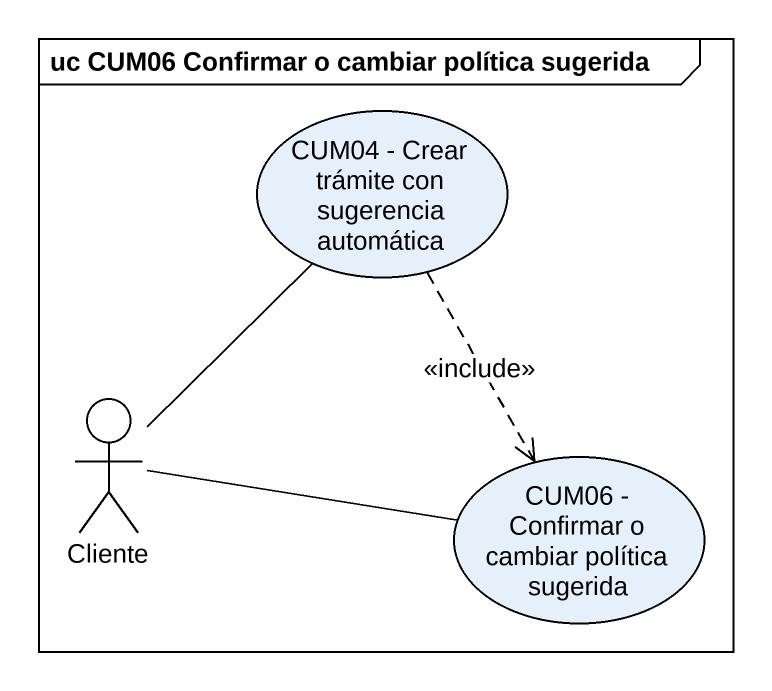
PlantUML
@startuml
mainframe uc CUM06 Confirmar o cambiar política sugerida
usecase "CUM04 - Crear trámite con sugerencia automática" as CUM04_Crear_trámite_con
actor Cliente
usecase "CUM06 - Confirmar o cambiar política sugerida" as CUM06_Confirmar_o_cambiar
CUM04_Crear_trámite_con -- Cliente
CUM04_Crear_trámite_con ..> CUM06_Confirmar_o_cambiar : <<include>>
CUM06_Confirmar_o_cambiar -left- Cliente
@enduml
